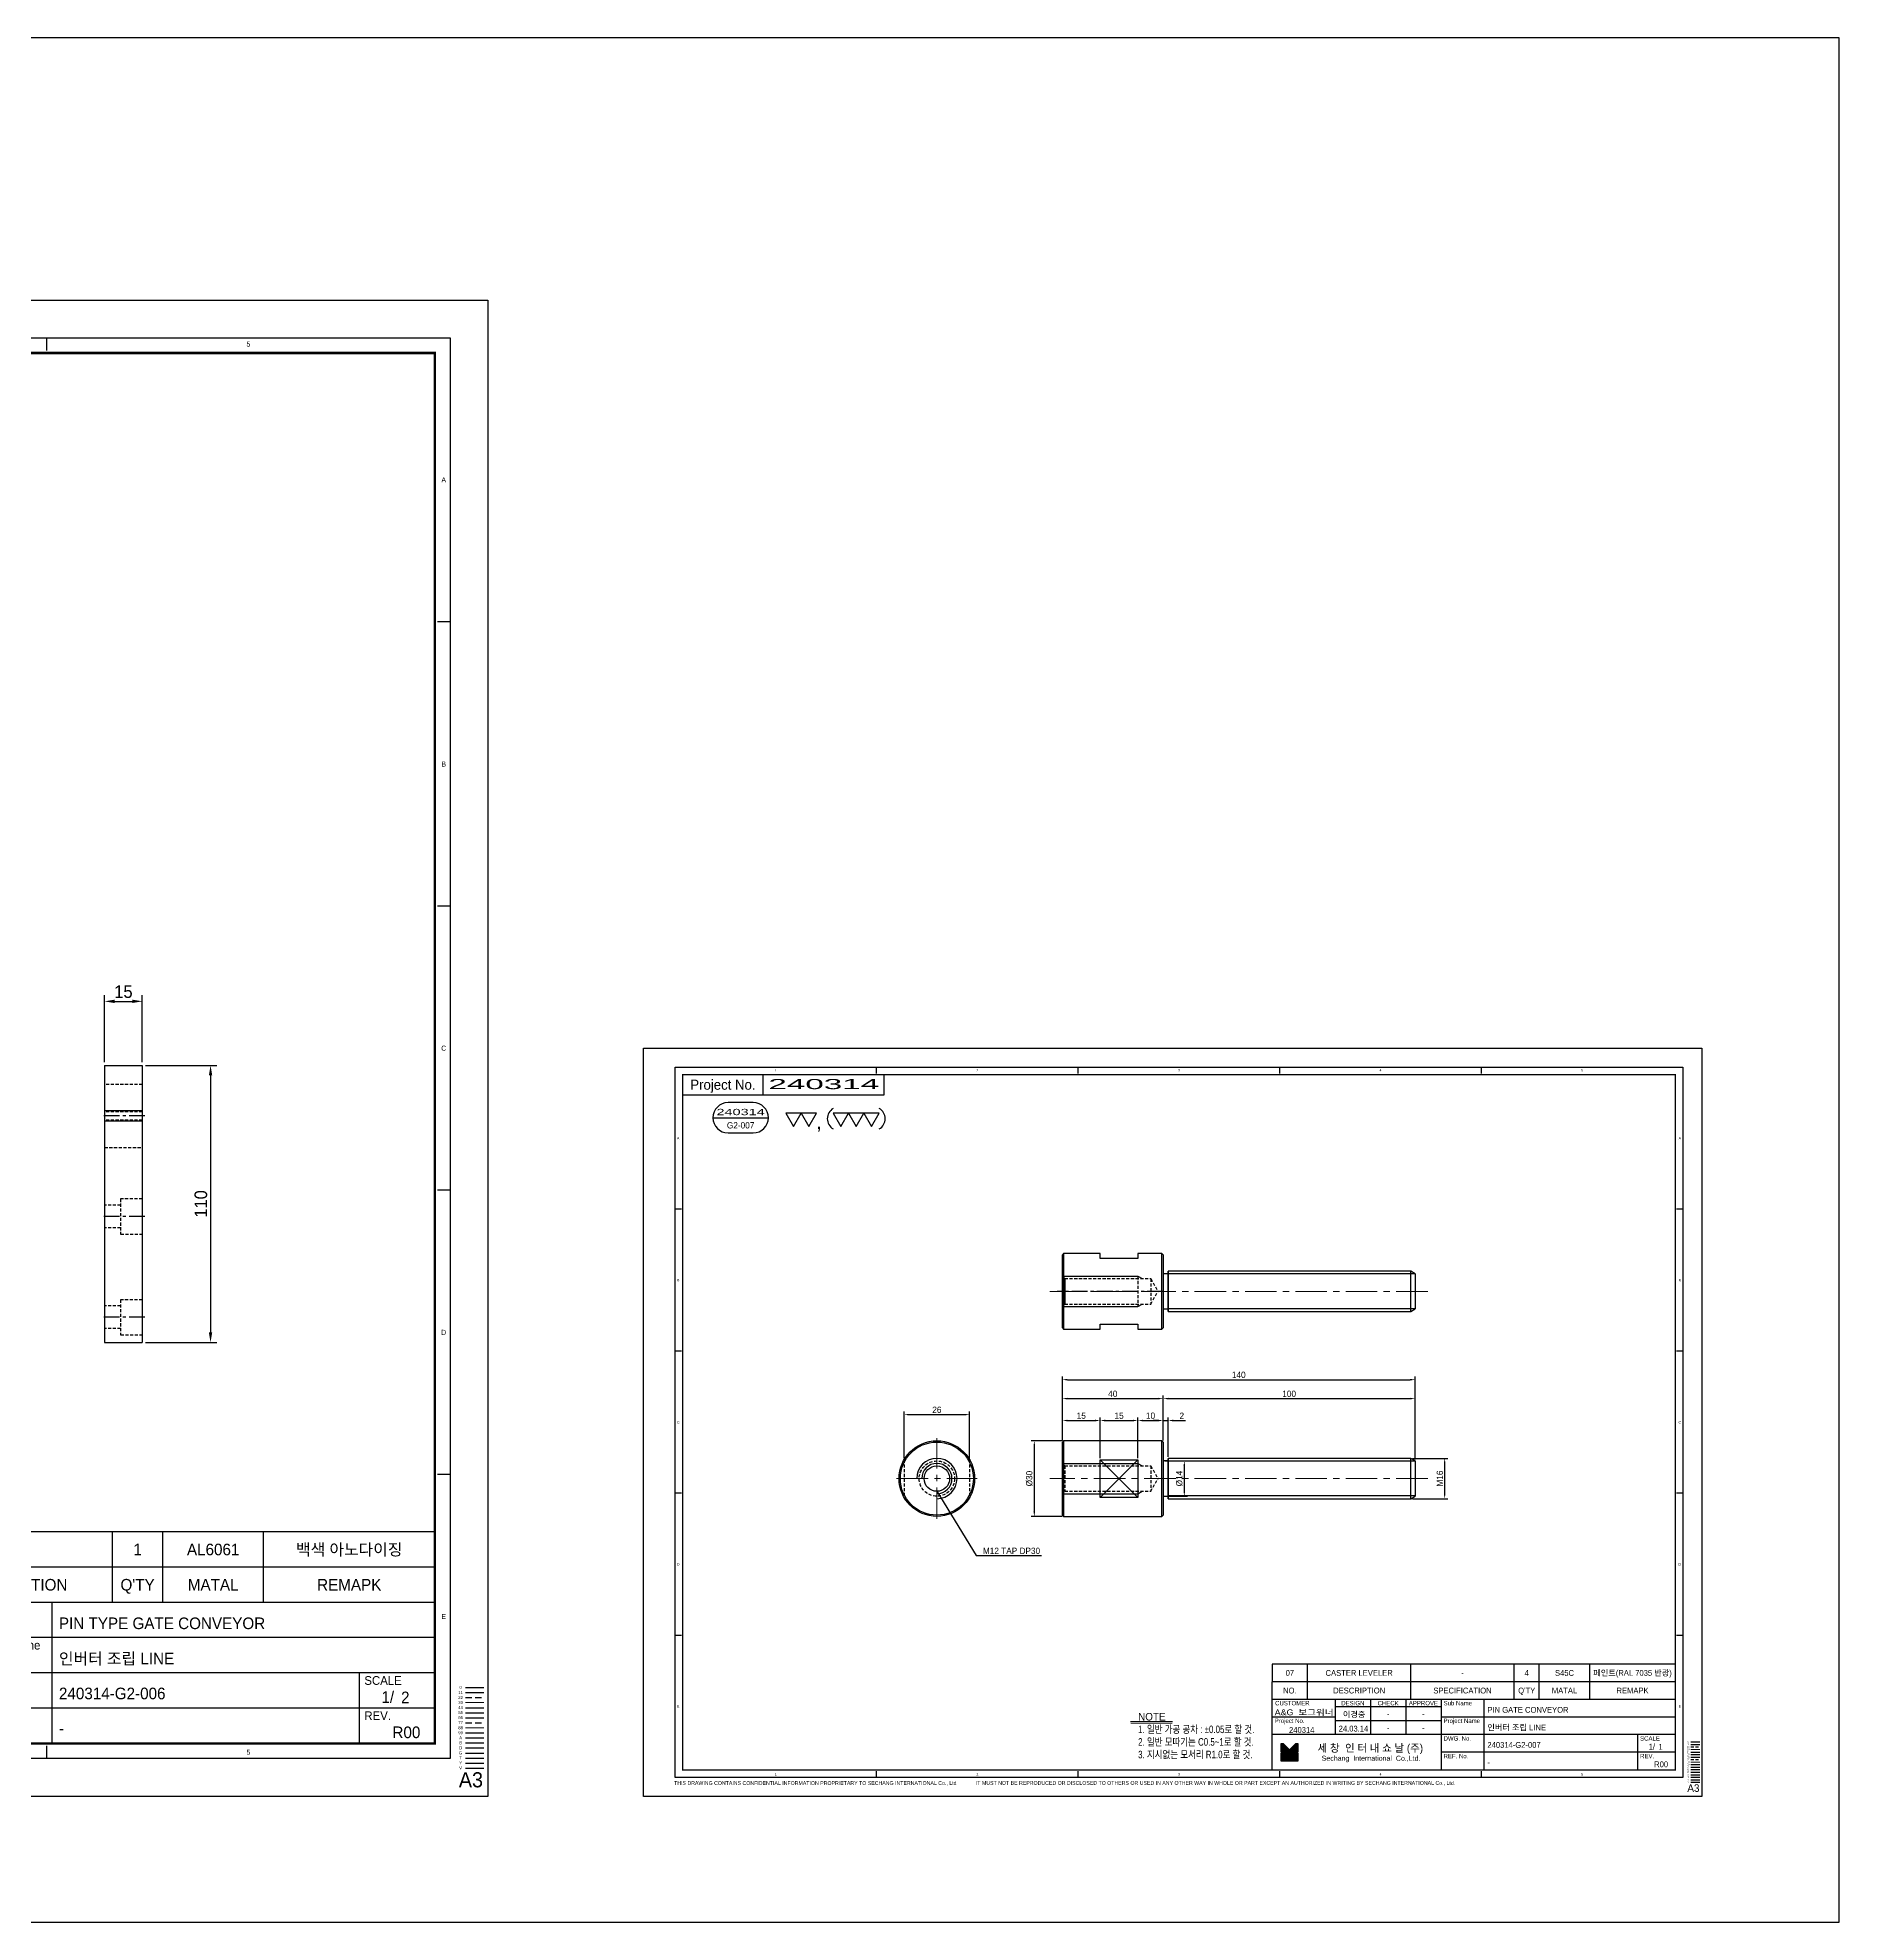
# Model space of a CAD drawing. Header units: inches. Extents: x 0 to 77285, y -118 to 40065.
# Drawn here: x 74193 to 74908, y 19693 to 20441 of the extents above; entities that cross this region are included whole.
import ezdxf
from ezdxf.enums import TextEntityAlignment as Align

# ---------------------------------------------------------------- set-up
doc = ezdxf.new("R2010")
doc.units = ezdxf.units.IN
doc.header["$LTSCALE"] = 5
doc.header["$MEASUREMENT"] = 0
for name, pattern in [('CENTER', [2, 1.25, -0.25, 0.25, -0.25]), ('CENTERX2', [4, 2.5, -0.5, 0.5, -0.5]), ('HIDDEN', [0.375, 0.25, -0.125]), ('PHANTOM', [2.5, 1.25, -0.25, 0.25, -0.25, 0.25, -0.25])]:
    doc.linetypes.add(name, pattern=pattern)
for name, color, linetype in [('11', 1, 'CENTER'), ('22', 2, 'HIDDEN'), ('44', 4, 'Continuous'), ('55', 5, 'Continuous'), ('66', 6, 'PHANTOM'), ('77', 40, 'HIDDEN'), ('99', 181, 'Continuous'), ('A', 8, 'Continuous'), ('B', 123, 'Continuous'), ('CENTER', 1, 'CENTER'), ('D', 3, 'Continuous'), ('G', 231, 'Continuous'), ('T', 3, 'Continuous'), ('VV', 1, 'Continuous'), ('Y', 60, 'Continuous')]:
    doc.layers.add(name, color=color, linetype=linetype)
doc.layers.add('33', color=3, linetype='PHANTOM', lineweight=9)
doc.layers.add('88', color=35, linetype='Continuous', lineweight=5)
doc.styles.add('SCI', font='')
doc.styles.get('SCI').set_extended_font_data('Gulim')
doc.dimstyles.new('SCH', dxfattribs={"dimtxt": 2.5, "dimasz": 2, "dimexe": 1.25, "dimexo": 0.625, "dimtad": 1, "dimdec": 8, "dimtxsty": 'SCI', "dimcen": 2.5, "dimclrd": 4, "dimclre": 4, "dimclrt": 7, "dimadec": 8, "dimazin": 2, "dimtfac": 1, "dimtdec": 8, "dimtmove": 0, "dimatfit": 3, "dimfxl": 1, "dimarcsym": 0})

# ---------------------------------------------------------------- blocks, each defined once
blk = doc.blocks.new('A$Cae29cbc6')
for p, q in [((10, 0), (10, -15)), ((10, 0), (120, 0)), ((120, 0), (120, -15)), ((10, -15), (120, -15))]:
    blk.add_line(p, q)
at = {"layer": '11'}
for p, q in [((30.08, -16), (30.08, 1)), ((70, -16), (70, 1)), ((110, -16), (110, 1))]:
    blk.add_line(p, q, dxfattribs=at)
at = {"layer": '22'}
for p, q in [((17.58, -15), (17.58, 0)), ((28.46, -15), (28.46, 0)), ((31.7, -15), (31.7, 0)), ((42.58, 0), (42.58, -15)), ((65.5, -6.4), (65.5, 0)), ((74.5, -6.4), (74.5, 0)), ((63, -15), (63, -6.4)), ((63, -6.4), (77, -6.4)), ((77, -6.4), (77, -15)), ((103, -15), (103, -6.4)), ((103, -6.4), (117, -6.4)), ((105.5, -6.4), (105.5, 0)), ((114.5, -6.4), (114.5, 0)), ((117, -6.4), (117, -15))]:
    blk.add_line(p, q, dxfattribs=at)
at = {"layer": 'T'}
for p, q in [((28.08, -15), (28.08, 0)), ((32.08, -15), (32.08, 0))]:
    blk.add_line(p, q, dxfattribs=at)
blk = doc.blocks.new('J2')
for p, q in [((0, 2.25), (-2.6, 2.25)), ((-2.6, 2.25), (-1.3, 0)), ((-1.3, 0), (0, 2.25)), ((2.6, 2.25), (0, 2.25)), ((0, 2.25), (1.3, 0)), ((1.3, 0), (2.6, 2.25))]:
    blk.add_line(p, q)
blk = doc.blocks.new('J3')
for p, q in [((-3.9, 2.25), (-2.6, 0)), ((-1.3, 2.25), (-3.9, 2.25)), ((-2.6, 0), (-1.3, 2.25)), ((-1.3, 2.25), (0, 0)), ((1.3, 2.25), (-1.3, 2.25)), ((0, 0), (1.3, 2.25)), ((1.3, 2.25), (2.6, 0)), ((3.9, 2.25), (1.3, 2.25)), ((2.6, 0), (3.9, 2.25))]:
    blk.add_line(p, q)
blk = doc.blocks.new('A$C645fd8c3')
at = {"linetype": 'Continuous'}
h = blk.add_hatch(dxfattribs=at)
h.set_pattern_fill('ANSI31', color=5, scale=0.563055, style=0)
h.set_pattern_definition([(45, (-482.600826, -378.99261), (-0.04976753, 0.04976753), [])])
h.paths.add_polyline_path([(259.73, -279.27), (259.73, -276.17), (258.74, -276.17), (256.35, -278.56), (253.96, -276.17), (252.97, -276.17), (252.97, -279.27)])
h.paths.add_polyline_path([(252.97, -279.83), (252.97, -282.93), (259.73, -282.93), (259.73, -279.83)])
at = {"color": 2}
for p, q in [((12.5, -289.5), (12.5, -7.5)), ((12.5, -7.5), (412.5, -7.5)), ((92.5, -10), (92.5, -7.5)), ((172.5, -10), (172.5, -7.5)), ((252.5, -10), (252.5, -7.5)), ((332.5, -10), (332.5, -7.5)), ((412.5, -7.5), (412.5, -289.5)), ((15, -63.9), (12.5, -63.9)), ((412.5, -63.9), (410, -63.9)), ((15, -120.3), (12.5, -120.3)), ((412.5, -120.3), (410, -120.3)), ((15, -176.7), (12.5, -176.7)), ((412.5, -176.7), (410, -176.7)), ((15, -233.1), (12.5, -233.1)), ((412.5, -233.1), (410, -233.1)), ((92.5, -289.5), (92.5, -287)), ((172.5, -289.5), (172.5, -287)), ((252.5, -289.5), (252.5, -287)), ((332.5, -289.5), (332.5, -287)), ((412.5, -289.5), (12.5, -289.5))]:
    blk.add_line(p, q, dxfattribs=at)
at = {"color": 40}
for p, q in [((47.5, -18.5), (47.5, -10.5)), ((95.5, -18.5), (95.5, -10.5))]:
    blk.add_line(p, q, dxfattribs=at)
at = {"color": 7, "linetype": 'Continuous'}
blk.add_line((27.52, -27.62), (49.52, -27.62), dxfattribs=at)
for p, q in [((409.5, -244.5), (249.5, -244.5)), ((249.5, -244.5), (249.5, -251.5)), ((249.5, -286.5), (249.5, -251.5)), ((409.5, -251.5), (249.5, -251.5)), ((409.5, -258.5), (249.5, -258.5)), ((316.5, -261.5), (274.5, -261.5)), ((316.5, -258.5), (316.5, -286.5)), ((316.5, -267), (274.5, -267)), ((415.59, -275.4), (419.2, -275.4))]:
    blk.add_line(p, q)
at = {"color": 3}
for p, q in [((263.5, -251.5), (263.5, -244.5)), ((304.5, -251.5), (304.5, -244.5)), ((345.5, -251.5), (345.5, -244.5)), ((355.5, -251.5), (355.5, -244.5)), ((375.5, -251.5), (375.5, -244.5)), ((263.5, -258.5), (263.5, -251.5)), ((304.5, -258.5), (304.5, -251.5)), ((345.5, -258.5), (345.5, -251.5)), ((355.5, -258.5), (355.5, -251.5)), ((375.5, -258.5), (375.5, -251.5)), ((274.5, -258.5), (274.5, -272.5)), ((288.5, -258.5), (288.5, -272.5)), ((302.5, -258.5), (302.5, -272.5)), ((333.5, -258.5), (333.5, -286.5)), ((274.5, -265.5), (249.5, -265.5)), ((409.58, -265.5), (316.5, -265.5)), ((409.5, -272.5), (249.5, -272.5)), ((409.58, -279.5), (316.5, -279.5))]:
    blk.add_line(p, q, dxfattribs=at)
at = {"color": 5, "linetype": 'Continuous'}
for p, q in [((252.97, -276.17), (252.97, -279.27)), ((253.96, -276.17), (252.97, -276.17)), ((253.96, -276.17), (256.35, -278.56)), ((258.74, -276.17), (256.35, -278.56)), ((259.73, -276.17), (258.74, -276.17)), ((259.73, -279.27), (259.73, -276.17)), ((259.73, -279.27), (252.97, -279.27)), ((252.97, -279.83), (252.97, -282.93)), ((259.73, -279.83), (252.97, -279.83)), ((259.73, -282.93), (259.73, -279.83)), ((252.97, -282.93), (259.73, -282.93))]:
    blk.add_line(p, q, dxfattribs=at)
at = {"color": 40, "const_width": 0.5}
blk.add_lwpolyline([(15.5, -286.5), (15.5, -10.5), (409.5, -10.5), (409.5, -286.5)], close=True, dxfattribs=at)
at = {"color": 40}
blk.add_lwpolyline([(15.5, -18.5), (95.5, -18.5)], dxfattribs=at)
blk.add_lwpolyline([(33.52, -21.62, 1), (33.52, -33.62), (43.52, -33.62, 1), (43.52, -21.62)], format="xyb", close=True)
at = {"const_width": 0.257}
blk.add_lwpolyline([(193.31, -268.04), (209.91, -268.04)], dxfattribs=at)
at = {"color": 3}
blk.add_lwpolyline([(193.31, -267.35), (209.91, -267.35)], dxfattribs=at)
for centre, start, end in [((77.61, -27.99), 120, 240), ((91.22, -27.99), 300, 60)]:
    blk.add_arc(centre, 4.69, start, end)
at = {"layer": '11'}
blk.add_line((415.59, -276.4), (419.2, -276.4), dxfattribs=at)
at = {"layer": '22'}
blk.add_line((415.59, -277.4), (419.2, -277.4), dxfattribs=at)
at = {"layer": '33'}
blk.add_line((415.59, -278.4), (419.2, -278.4), dxfattribs=at)
at = {"layer": '44'}
blk.add_line((415.59, -279.4), (419.2, -279.4), dxfattribs=at)
at = {"layer": '55'}
blk.add_line((415.59, -280.4), (419.2, -280.4), dxfattribs=at)
at = {"layer": '66'}
blk.add_line((415.59, -281.4), (419.2, -281.4), dxfattribs=at)
at = {"layer": '77'}
blk.add_line((415.59, -282.4), (419.2, -282.4), dxfattribs=at)
at = {"layer": '88'}
blk.add_line((415.59, -283.4), (419.2, -283.4), dxfattribs=at)
at = {"layer": '99'}
blk.add_line((415.59, -284.4), (419.2, -284.4), dxfattribs=at)
at = {"layer": 'A'}
blk.add_line((415.59, -285.4), (419.2, -285.4), dxfattribs=at)
at = {"layer": 'B'}
blk.add_line((415.59, -286.4), (419.2, -286.4), dxfattribs=at)
at = {"layer": 'D'}
blk.add_line((415.59, -287.4), (419.2, -287.4), dxfattribs=at)
at = {"layer": 'Defpoints', "color": 1}
blk.add_lwpolyline([(0, -297), (0, 0), (420, 0), (420, -297)], close=True, dxfattribs=at)
at = {"layer": 'G'}
blk.add_line((415.59, -288.4), (419.2, -288.4), dxfattribs=at)
at = {"layer": 'T'}
for p, q in [((394.5, -272.5), (394.5, -286.5)), ((415.59, -289.4), (419.2, -289.4))]:
    blk.add_line(p, q, dxfattribs=at)
at = {"layer": 'VV'}
blk.add_line((415.59, -291.4), (419.2, -291.4), dxfattribs=at)
at = {"layer": 'Y'}
blk.add_line((415.59, -290.4), (419.2, -290.4), dxfattribs=at)
at = {"xscale": 2.34375, "yscale": 2.34375, "zscale": 2.34375}
for name, p in [('J2', (62.5, -31.03)), ('J3', (84.42, -31.03))]:
    blk.add_blockref(name, p, dxfattribs=at)
at = {"color": 2, "style": 'SCI'}
for s, p in [('1', (52.5, -8.75)), ('2', (132.5, -8.75)), ('3', (212.5, -8.75)), ('4', (292.5, -8.75)), ('5', (372.5, -8.75)), ('A', (13.75, -35.7)), ('A', (411.25, -35.7)), ('B', (13.75, -92.1)), ('B', (411.25, -92.1)), ('C', (13.75, -148.5)), ('C', (411.25, -148.5)), ('D', (13.75, -204.9)), ('D', (411.25, -204.9)), ('E', (13.75, -261.3)), ('E', (411.25, -261.3)), ('E', (411.25, -261.3)), ('1', (52.5, -288.25)), ('2', (132.5, -288.25)), ('3', (212.5, -288.25)), ('4', (292.5, -288.25)), ('5', (372.5, -288.25))]:
    blk.add_text(s, height=1, dxfattribs=at).set_placement(p, align=Align.MIDDLE_CENTER)
at = {"style": 'SCI'}
for s, height, p in [('Project No.', 4, (31.5, -14.5)), (',', 5.86, (69.61, -29.14)), ('NO.', 2.308, (256.5, -255)), ('DESCRIPTION', 2.3077, (284, -255)), ('SPECIFICATION', 2.3077, (325, -255)), ("Q'TY", 2.308, (350.5, -255)), ('MATAL', 2.308, (365.5, -255)), ('REMAPK', 2.308, (392.5, -255)), ('DESIGN', 1.731, (281.5, -260)), ('CHECK', 1.731, (295.5, -260)), ('APPROVE', 1.731, (309.5, -260)), ('이경중', 2.308, (282, -264.44)), ('-', 2.31, (295.5, -264.25)), ('-', 2.31, (309.5, -264.25)), ('세 창  인 터 내 쇼 날 (주)', 3.0296, (288.44, -277.82)), ('0', 0.6, (414.6, -275.37)), ('Sechang  International  Co.,Ltd.', 2.0198, (288.72, -281.87))]:
    blk.add_text(s, height=height, dxfattribs=at).set_placement(p, align=Align.MIDDLE_CENTER)
for s, height, p in [('CUSTOMER', 1.731, (250.65, -260)), ('Sub Name', 1.731, (317.5, -260)), ('Project No.', 1.7308, (250.5, -267)), ('Project Name', 1.7308, (317.5, -267)), ('DWG. No.', 1.731, (317.5, -274)), ('SCALE', 1.731, (395.5, -274)), ('REF. No.', 1.731, (317.5, -281)), ('REV.', 1.731, (395.5, -281))]:
    blk.add_text(s, height=height, dxfattribs=at).set_placement(p, align=Align.MIDDLE_LEFT)
at = {"color": 40, "style": 'SCI'}
for s, height, p in [('-', 2.31, (295.5, -269.75)), ('-', 2.31, (309.5, -269.75)), ('1/', 2.308, (400.15, -277.29))]:
    blk.add_text(s, height=height, dxfattribs=at).set_placement(p, align=Align.MIDDLE_CENTER)
at = {"color": 3, "linetype": 'Continuous', "style": 'SCI'}
for s, p in [('THIS DRAWING CONTAINS CONFIDENTIAL INFORMATION PROPRIETARY TO SECHANG INTERNATIONAL Co., Ltd  ', (12.11, -292.46)), ('IT MUST NOT BE REPRODUCED OR DISCLOSED TO OTHERS OR USED IN ANY OTHER WAY IN WHOLE OR PART EXCEPT AN AUTHORIZED IN WRITING BY SECHANG INTERNATIONAL Co., Ltd.', (131.88, -292.43))]:
    blk.add_text(s, height=1.5, dxfattribs=at).set_placement(p)
at = {"color": 2, "style": 'SCI'}
blk.add_text('A3', height=3, dxfattribs=at).set_placement((419.05, -296.11), align=Align.BOTTOM_RIGHT)
at = {"color": 40, "insert": (196.28, -263.89), "char_height": 3, "attachment_point": 1, "style": 'SCI'}
blk.add_mtext_dynamic_manual_height_columns('NOTE{\\W0.8;\\P1. 일반 가공 공차 : %%P0.05로 할 것.\\P2. 일반 모따기는 C0.5~1로 할 것.\\P3. 지시없는 모서리 R1.0로 할 것.}', width=205.982, gutter_width=1.29, heights=[0], dxfattribs=at)
at = {"layer": '11', "style": 'SCI'}
blk.add_text('11', height=0.6, dxfattribs=at).set_placement((414.6, -276.37), align=Align.MIDDLE_CENTER)
at = {"layer": '22', "style": 'SCI'}
blk.add_text('22', height=0.6, dxfattribs=at).set_placement((414.6, -277.37), align=Align.MIDDLE_CENTER)
at = {"layer": '33', "style": 'SCI'}
blk.add_text('33', height=0.6, dxfattribs=at).set_placement((414.6, -278.37), align=Align.MIDDLE_CENTER)
at = {"layer": '44', "style": 'SCI'}
blk.add_text('44', height=0.6, dxfattribs=at).set_placement((414.6, -279.37), align=Align.MIDDLE_CENTER)
at = {"layer": '55', "style": 'SCI'}
blk.add_text('55', height=0.6, dxfattribs=at).set_placement((414.6, -280.37), align=Align.MIDDLE_CENTER)
at = {"layer": '66', "style": 'SCI'}
blk.add_text('66', height=0.6, dxfattribs=at).set_placement((414.6, -281.37), align=Align.MIDDLE_CENTER)
at = {"layer": '77', "style": 'SCI'}
blk.add_text('77', height=0.6, dxfattribs=at).set_placement((414.6, -282.37), align=Align.MIDDLE_CENTER)
at = {"layer": '88', "style": 'SCI'}
blk.add_text('88', height=0.6, dxfattribs=at).set_placement((414.6, -283.37), align=Align.MIDDLE_CENTER)
at = {"layer": '99', "style": 'SCI'}
blk.add_text('99', height=0.6, dxfattribs=at).set_placement((414.6, -284.37), align=Align.MIDDLE_CENTER)
at = {"layer": 'A', "style": 'SCI'}
blk.add_text('A', height=0.6, dxfattribs=at).set_placement((414.6, -285.37), align=Align.MIDDLE_CENTER)
at = {"layer": 'B', "style": 'SCI'}
blk.add_text('B', height=0.6, dxfattribs=at).set_placement((414.6, -286.37), align=Align.MIDDLE_CENTER)
at = {"layer": 'D', "style": 'SCI'}
blk.add_text('D', height=0.6, dxfattribs=at).set_placement((414.6, -287.37), align=Align.MIDDLE_CENTER)
at = {"layer": 'G', "style": 'SCI'}
blk.add_text('G', height=0.6, dxfattribs=at).set_placement((414.6, -288.37), align=Align.MIDDLE_CENTER)
at = {"layer": 'T', "style": 'SCI'}
blk.add_text('T', height=0.6, dxfattribs=at).set_placement((414.6, -289.37), align=Align.MIDDLE_CENTER)
at = {"layer": 'VV', "style": 'SCI'}
blk.add_text('V', height=0.6, dxfattribs=at).set_placement((414.6, -291.37), align=Align.MIDDLE_CENTER)
at = {"layer": 'Y', "style": 'SCI'}
blk.add_text('Y', height=0.6, dxfattribs=at).set_placement((414.6, -290.37), align=Align.MIDDLE_CENTER)
blk = doc.blocks.new('*D1810')
at = {"color": 4, "lineweight": -2, "transparency": 16777216}
for p, q in [((74219.27, 20034.12), (74219.27, 20060.79)), ((74223.27, 20058.29), (74230.27, 20058.29)), ((74234.27, 20034.12), (74234.27, 20060.79))]:
    blk.add_line(p, q, dxfattribs=at)
at = {"color": 4, "transparency": 16777216}
for points in [[(74223.27, 20058.96), (74223.27, 20057.62), (74219.27, 20058.29)], [(74230.27, 20058.96), (74230.27, 20057.62), (74234.27, 20058.29)]]:
    blk.add_solid(points, dxfattribs=at)
at = {"layer": 'Defpoints', "color": 0, "transparency": 16777216}
for p in [(74234.27, 20058.29), (74219.27, 20032.87), (74234.27, 20032.87)]:
    blk.add_point(p, dxfattribs=at)
at = {"color": 7, "transparency": 16777216, "insert": (74226.77, 20062.11), "char_height": 5, "attachment_point": 5, "style": 'SCI'}
blk.add_mtext('15', dxfattribs=at)
blk = doc.blocks.new('*D1811')
at = {"color": 4, "lineweight": -2, "transparency": 16777216}
for p, q in [((74235.52, 20032.87), (74263.85, 20032.87)), ((74261.35, 20028.87), (74261.35, 19926.87)), ((74235.52, 19922.87), (74263.85, 19922.87))]:
    blk.add_line(p, q, dxfattribs=at)
at = {"color": 4, "transparency": 16777216}
for points in [[(74260.68, 20028.87), (74262.02, 20028.87), (74261.35, 20032.87)], [(74260.68, 19926.87), (74262.02, 19926.87), (74261.35, 19922.87)]]:
    blk.add_solid(points, dxfattribs=at)
at = {"layer": 'Defpoints', "color": 0, "transparency": 16777216}
for p in [(74234.27, 20032.87), (74234.27, 19922.87), (74261.35, 19922.87)]:
    blk.add_point(p, dxfattribs=at)
at = {"color": 7, "transparency": 16777216, "insert": (74257.53, 19977.87), "char_height": 5, "attachment_point": 5, "rotation": 90, "style": 'SCI'}
blk.add_mtext('110', dxfattribs=at)
blk = doc.blocks.new('*D2097')
at = {"color": 4, "lineweight": -2, "transparency": 16777216}
for p, q in [((74536.61, 19876.96), (74536.61, 19895.48)), ((74538.61, 19894.23), (74560.61, 19894.23)), ((74562.61, 19876.96), (74562.61, 19895.48))]:
    blk.add_line(p, q, dxfattribs=at)
at = {"color": 4, "transparency": 16777216}
for points in [[(74538.61, 19894.56), (74538.61, 19893.9), (74536.61, 19894.23)], [(74560.61, 19894.56), (74560.61, 19893.9), (74562.61, 19894.23)]]:
    blk.add_solid(points, dxfattribs=at)
at = {"layer": 'Defpoints', "color": 0, "transparency": 16777216}
for p in [(74562.61, 19894.23), (74536.61, 19876.34), (74562.61, 19876.34)]:
    blk.add_point(p, dxfattribs=at)
at = {"color": 7, "transparency": 16777216, "insert": (74549.61, 19896.14), "char_height": 2.5, "attachment_point": 5, "style": 'SCI'}
blk.add_mtext('26', dxfattribs=at)
blk = doc.blocks.new('*D2098')
at = {"color": 4, "lineweight": -2, "transparency": 16777216}
for p, q in [((74599.42, 19883.98), (74599.42, 19893.14)), ((74614.42, 19876.96), (74614.42, 19893.14)), ((74601.42, 19891.89), (74612.42, 19891.89))]:
    blk.add_line(p, q, dxfattribs=at)
at = {"color": 4, "transparency": 16777216}
for points in [[(74601.42, 19892.22), (74601.42, 19891.56), (74599.42, 19891.89)], [(74612.42, 19892.22), (74612.42, 19891.56), (74614.42, 19891.89)]]:
    blk.add_solid(points, dxfattribs=at)
at = {"layer": 'Defpoints', "color": 0, "transparency": 16777216}
for p in [(74614.42, 19891.89), (74599.42, 19883.35), (74614.42, 19876.34)]:
    blk.add_point(p, dxfattribs=at)
at = {"color": 7, "transparency": 16777216, "insert": (74606.92, 19893.8), "char_height": 2.5, "attachment_point": 5, "style": 'SCI'}
blk.add_mtext('15', dxfattribs=at)
blk = doc.blocks.new('*D2099')
at = {"color": 4, "lineweight": -2, "transparency": 16777216}
for p, q in [((74614.42, 19876.96), (74614.42, 19893.14)), ((74629.42, 19876.96), (74629.42, 19893.14)), ((74616.42, 19891.89), (74627.42, 19891.89))]:
    blk.add_line(p, q, dxfattribs=at)
at = {"color": 4, "transparency": 16777216}
for points in [[(74616.42, 19892.22), (74616.42, 19891.56), (74614.42, 19891.89)], [(74627.42, 19892.22), (74627.42, 19891.56), (74629.42, 19891.89)]]:
    blk.add_solid(points, dxfattribs=at)
at = {"layer": 'Defpoints', "color": 0, "transparency": 16777216}
for p in [(74629.42, 19891.89), (74614.42, 19876.34), (74629.42, 19876.34)]:
    blk.add_point(p, dxfattribs=at)
at = {"color": 7, "transparency": 16777216, "insert": (74621.92, 19893.8), "char_height": 2.5, "attachment_point": 5, "style": 'SCI'}
blk.add_mtext('15', dxfattribs=at)
blk = doc.blocks.new('*D2100')
at = {"color": 4, "lineweight": -2, "transparency": 16777216}
for p, q in [((74629.42, 19876.96), (74629.42, 19893.14)), ((74639.42, 19883.98), (74639.42, 19893.14)), ((74631.42, 19891.89), (74637.42, 19891.89))]:
    blk.add_line(p, q, dxfattribs=at)
at = {"color": 4, "transparency": 16777216}
for points in [[(74631.42, 19892.22), (74631.42, 19891.56), (74629.42, 19891.89)], [(74637.42, 19892.22), (74637.42, 19891.56), (74639.42, 19891.89)]]:
    blk.add_solid(points, dxfattribs=at)
at = {"layer": 'Defpoints', "color": 0, "transparency": 16777216}
for p in [(74639.42, 19891.89), (74639.42, 19883.35), (74629.42, 19876.34)]:
    blk.add_point(p, dxfattribs=at)
at = {"color": 7, "transparency": 16777216, "insert": (74634.42, 19893.8), "char_height": 2.5, "attachment_point": 5, "style": 'SCI'}
blk.add_mtext('10', dxfattribs=at)
blk = doc.blocks.new('*D2101')
at = {"color": 4, "lineweight": -2, "transparency": 16777216}
for p, q in [((74639.42, 19883.98), (74639.42, 19901.84)), ((74641.42, 19900.59), (74737.42, 19900.59)), ((74739.42, 19876.48), (74739.42, 19901.84))]:
    blk.add_line(p, q, dxfattribs=at)
at = {"color": 4, "transparency": 16777216}
for points in [[(74641.42, 19900.92), (74641.42, 19900.26), (74639.42, 19900.59)], [(74737.42, 19900.92), (74737.42, 19900.26), (74739.42, 19900.59)]]:
    blk.add_solid(points, dxfattribs=at)
at = {"layer": 'Defpoints', "color": 0, "transparency": 16777216}
for p in [(74739.42, 19900.59), (74639.42, 19883.35), (74739.42, 19875.85)]:
    blk.add_point(p, dxfattribs=at)
at = {"color": 7, "transparency": 16777216, "insert": (74689.42, 19902.5), "char_height": 2.5, "attachment_point": 5, "style": 'SCI'}
blk.add_mtext('100', dxfattribs=at)
blk = doc.blocks.new('*D2102')
at = {"color": 4, "lineweight": -2, "transparency": 16777216}
for p, q in [((74599.42, 19883.98), (74599.42, 19901.84)), ((74601.42, 19900.59), (74637.42, 19900.59)), ((74639.42, 19883.98), (74639.42, 19901.84))]:
    blk.add_line(p, q, dxfattribs=at)
at = {"color": 4, "transparency": 16777216}
for points in [[(74601.42, 19900.92), (74601.42, 19900.26), (74599.42, 19900.59)], [(74637.42, 19900.92), (74637.42, 19900.26), (74639.42, 19900.59)]]:
    blk.add_solid(points, dxfattribs=at)
at = {"layer": 'Defpoints', "color": 0, "transparency": 16777216}
for p in [(74639.42, 19900.59), (74599.42, 19883.35), (74639.42, 19883.35)]:
    blk.add_point(p, dxfattribs=at)
at = {"color": 7, "transparency": 16777216, "insert": (74619.42, 19902.5), "char_height": 2.5, "attachment_point": 5, "style": 'SCI'}
blk.add_mtext('40', dxfattribs=at)
blk = doc.blocks.new('*D2103')
at = {"color": 4, "lineweight": -2, "transparency": 16777216}
for p, q in [((74639.42, 19883.98), (74639.42, 19893.14)), ((74641.42, 19877.48), (74641.42, 19893.14)), ((74637.42, 19891.89), (74635.42, 19891.89)), ((74639.42, 19891.89), (74641.42, 19891.89)), ((74643.42, 19891.89), (74648.22, 19891.89))]:
    blk.add_line(p, q, dxfattribs=at)
at = {"color": 4, "transparency": 16777216}
for points in [[(74637.42, 19892.22), (74637.42, 19891.56), (74639.42, 19891.89)], [(74643.42, 19892.22), (74643.42, 19891.56), (74641.42, 19891.89)]]:
    blk.add_solid(points, dxfattribs=at)
at = {"layer": 'Defpoints', "color": 0, "transparency": 16777216}
for p in [(74641.42, 19891.89), (74639.42, 19883.35), (74641.42, 19876.85)]:
    blk.add_point(p, dxfattribs=at)
at = {"color": 7, "transparency": 16777216, "insert": (74646.82, 19893.77), "char_height": 2.5, "attachment_point": 5, "style": 'SCI'}
blk.add_mtext('2', dxfattribs=at)
blk = doc.blocks.new('*D2104')
at = {"color": 4, "lineweight": -2, "transparency": 16777216}
for p, q in [((74738.31, 19876.85), (74752.39, 19876.85)), ((74751.14, 19874.85), (74751.14, 19862.85)), ((74738.31, 19860.85), (74752.39, 19860.85))]:
    blk.add_line(p, q, dxfattribs=at)
at = {"color": 4, "transparency": 16777216}
for points in [[(74750.81, 19874.85), (74751.48, 19874.85), (74751.14, 19876.85)], [(74750.81, 19862.85), (74751.48, 19862.85), (74751.14, 19860.85)]]:
    blk.add_solid(points, dxfattribs=at)
at = {"layer": 'Defpoints', "color": 0, "transparency": 16777216}
for p in [(74737.68, 19876.85), (74737.68, 19860.85), (74751.14, 19860.85)]:
    blk.add_point(p, dxfattribs=at)
at = {"color": 7, "transparency": 16777216, "insert": (74749.23, 19868.85), "char_height": 2.5, "attachment_point": 5, "rotation": 90, "style": 'SCI'}
blk.add_mtext('M16', dxfattribs=at)
blk = doc.blocks.new('*D2105')
at = {"color": 4, "lineweight": -2, "transparency": 16777216}
for p, q in [((74599.29, 19883.85), (74587.03, 19883.85)), ((74588.28, 19881.85), (74588.28, 19855.85)), ((74599.29, 19853.85), (74587.03, 19853.85))]:
    blk.add_line(p, q, dxfattribs=at)
at = {"color": 4, "transparency": 16777216}
for points in [[(74587.94, 19881.85), (74588.61, 19881.85), (74588.28, 19883.85)], [(74587.94, 19855.85), (74588.61, 19855.85), (74588.28, 19853.85)]]:
    blk.add_solid(points, dxfattribs=at)
at = {"layer": 'Defpoints', "color": 0, "transparency": 16777216}
for p in [(74599.92, 19883.85), (74588.28, 19853.85), (74599.92, 19853.85)]:
    blk.add_point(p, dxfattribs=at)
at = {"color": 7, "transparency": 16777216, "insert": (74586.31, 19868.85), "char_height": 2.5, "attachment_point": 5, "rotation": 90, "style": 'SCI'}
blk.add_mtext('%%C30', dxfattribs=at)
blk = doc.blocks.new('*D2106')
at = {"color": 4, "lineweight": -2, "transparency": 16777216}
for p, q in [((74599.42, 19883.98), (74599.42, 19909.36)), ((74601.42, 19908.11), (74737.42, 19908.11)), ((74739.42, 19876.38), (74739.42, 19909.36))]:
    blk.add_line(p, q, dxfattribs=at)
at = {"color": 4, "transparency": 16777216}
for points in [[(74601.42, 19908.44), (74601.42, 19907.77), (74599.42, 19908.11)], [(74737.42, 19908.44), (74737.42, 19907.77), (74739.42, 19908.11)]]:
    blk.add_solid(points, dxfattribs=at)
at = {"layer": 'Defpoints', "color": 0, "transparency": 16777216}
for p in [(74739.42, 19908.11), (74599.42, 19883.35), (74739.42, 19875.75)]:
    blk.add_point(p, dxfattribs=at)
at = {"color": 7, "transparency": 16777216, "insert": (74669.42, 19910.02), "char_height": 2.5, "attachment_point": 5, "style": 'SCI'}
blk.add_mtext('140', dxfattribs=at)
blk = doc.blocks.new('A$C8bcfa6f7')
for radius in [15, 14.5, 5.05]:
    blk.add_circle((0, 0), radius)
at = {"layer": '77'}
for p, q in [((-13, 7.48), (-13, -7.48)), ((13, 7.48), (13, -7.48))]:
    blk.add_line(p, q, dxfattribs=at)
blk.add_circle((0, 0), 7, dxfattribs=at)
at = {"layer": 'CENTER', "linetype": 'CENTERX2', "lineweight": 0}
for p, q in [((0, -16), (0, 16)), ((-16, 0), (16, 0))]:
    blk.add_line(p, q, dxfattribs=at)
at = {"layer": 'T'}
for radius in [8, 6]:
    blk.add_arc((0, 0), radius, 270, 180, dxfattribs=at)
blk = doc.blocks.new('A$C327a775e')
for p, q in [((0.5, 15), (0, 14.5)), ((39.5, 15), (0.5, 15)), ((0.5, 15), (0.5, -15)), ((40, 14.5), (39.5, 15)), ((39.5, -15), (39.5, 15)), ((0, -14.5), (0, 14.5)), ((15, 7.48), (30, 7.48)), ((15, -7.48), (15, 7.48)), ((30, 7.48), (30, -7.48)), ((40, 14.5), (40, -14.5)), ((138.27, 8), (42, 8)), ((42, -8), (42, 8)), ((140, 7), (138.27, 8)), ((138.27, -8), (138.27, 8)), ((42, 7), (40, 7)), ((140, 7), (140, -7)), ((40, -7), (42, -7)), ((138.27, -8), (140, -7)), ((0, -14.5), (0.5, -15)), ((30, -7.48), (15, -7.48)), ((39.5, -15), (40, -14.5)), ((42, -8), (138.27, -8)), ((0.5, -15), (39.5, -15))]:
    blk.add_line(p, q)
at = {"color": 4}
for p, q in [((15, 7.48), (30, -7.48)), ((30, 7.48), (15, -7.48))]:
    blk.add_line(p, q, dxfattribs=at)
at = {"layer": '22'}
for p, q in [((0, 6), (0.95, 5.05)), ((0.95, 5.05), (35.05, 5.05)), ((0.95, 5.05), (0.95, -5.05)), ((30, 6), (30, -6)), ((35.05, 5.05), (37.97, 0)), ((35.05, 5.05), (35.05, -5.05)), ((35.05, -5.05), (37.97, 0)), ((0, -6), (0.95, -5.05)), ((0.95, -5.05), (35.05, -5.05))]:
    blk.add_line(p, q, dxfattribs=at)
at = {"layer": 'CENTER', "linetype": 'CENTERX2', "lineweight": 0}
blk.add_line((145, 0), (-5, 0), dxfattribs=at)
at = {"layer": 'T'}
for p, q in [((42, 8), (42, -8)), ((0, 6), (30, 6)), ((30, 6), (31.64, 5.05)), ((140, 6.9), (42, 6.9)), ((0, -6), (30, -6)), ((30, -6), (31.64, -5.05)), ((140, -6.9), (42, -6.9))]:
    blk.add_line(p, q, dxfattribs=at)
blk = doc.blocks.new('*D2107')
at = {"color": 4, "lineweight": -2, "transparency": 16777216}
for p, q in [((74640.04, 19875.85), (74649.07, 19875.85)), ((74647.82, 19873.85), (74647.82, 19863.85)), ((74640.04, 19861.85), (74649.07, 19861.85))]:
    blk.add_line(p, q, dxfattribs=at)
at = {"color": 4, "transparency": 16777216}
for points in [[(74647.48, 19873.85), (74648.15, 19873.85), (74647.82, 19875.85)], [(74647.48, 19863.85), (74648.15, 19863.85), (74647.82, 19861.85)]]:
    blk.add_solid(points, dxfattribs=at)
at = {"layer": 'Defpoints', "color": 0, "transparency": 16777216}
for p in [(74639.42, 19875.85), (74639.42, 19861.85), (74647.82, 19861.85)]:
    blk.add_point(p, dxfattribs=at)
at = {"color": 7, "transparency": 16777216, "insert": (74645.85, 19868.85), "char_height": 2.5, "attachment_point": 5, "rotation": 90, "style": 'SCI'}
blk.add_mtext('%%C14', dxfattribs=at)
blk = doc.blocks.new('A$Cdb7f156b')
for p, q in [((0.5, 15), (0, 14.5)), ((15, 15), (0.5, 15)), ((0.5, 15), (0.5, -15)), ((15, 13), (15, 15)), ((39.5, 15), (30, 15)), ((30, 15), (30, 13)), ((40, 14.5), (39.5, 15)), ((39.5, -15), (39.5, 15)), ((0, -14.5), (0, 14.5)), ((30, 13), (15, 13)), ((40, 14.5), (40, -14.5)), ((138.27, 8), (42, 8)), ((42, -8), (42, 8)), ((140, 7), (138.27, 8)), ((138.27, -8), (138.27, 8)), ((0, 6), (0.95, 5.05)), ((0, 6), (0, -6)), ((0.95, 5.05), (0.95, -5.05)), ((42, 7), (40, 7)), ((140, 7), (140, -7)), ((0, -6), (0.95, -5.05)), ((40, -7), (42, -7)), ((138.27, -8), (140, -7)), ((0, -14.5), (0.5, -15)), ((15, -13), (30, -13)), ((15, -15), (15, -13)), ((30, -13), (30, -15)), ((39.5, -15), (40, -14.5)), ((42, -8), (138.27, -8)), ((0.5, -15), (15, -15)), ((30, -15), (39.5, -15))]:
    blk.add_line(p, q)
at = {"layer": '11'}
blk.add_line((39.97, 0), (-2, 0), dxfattribs=at)
at = {"layer": '22'}
for p, q in [((0.95, 5.05), (35.05, 5.05)), ((30, 6), (30, -6)), ((35.05, 5.05), (37.97, 0)), ((35.05, 5.05), (35.05, -5.05)), ((35.05, -5.05), (37.97, 0)), ((0.95, -5.05), (35.05, -5.05))]:
    blk.add_line(p, q, dxfattribs=at)
at = {"layer": 'CENTER', "linetype": 'CENTERX2', "lineweight": 0}
blk.add_line((145, 0), (-5, 0), dxfattribs=at)
at = {"layer": 'T'}
for p, q in [((42, 8), (42, -8)), ((0, 6), (30, 6)), ((30, 6), (31.64, 5.05)), ((140, 6.9), (42, 6.9)), ((0, -6), (30, -6)), ((30, -6), (31.64, -5.05)), ((140, -6.9), (42, -6.9))]:
    blk.add_line(p, q, dxfattribs=at)

msp = doc.modelspace()

# ---------------------------------------------------------------- linework, layer by layer
msp.add_lwpolyline([(71242.24907534, 19692.70137068), (74907.76022158, 19692.70137068), (74907.76022158, 20440.83258609), (71242.24907534, 20440.83258609)], close=True)

# ---------------------------------------------------------------- block references
at = {"color": 3, "xscale": 2, "yscale": 2, "zscale": 2}
msp.add_blockref('A$C645fd8c3', (73531.39200302, 20336.70137068), dxfattribs=at)
at = {"color": 3}
msp.add_blockref('A$C645fd8c3', (74433.20482514, 20039.70137068), dxfattribs=at)
at = {"xscale": -1, "rotation": 90}
msp.add_blockref('A$Cae29cbc6', (74219.27092105, 20042.86514761), dxfattribs=at)
for name, p in [('A$Cdb7f156b', (74599.41525043, 19943.17355734)), ('A$C8bcfa6f7', (74549.60938797, 19868.85231575)), ('A$C327a775e', (74599.41525043, 19868.85231575))]:
    msp.add_blockref(name, p)

# ---------------------------------------------------------------- texts
at = {"style": 'SCI'}
for height, width, p, p2 in [(4, 2.339307, (74482.75742277, 20023.45083979), (74526.71521571, 20023.45083979)), (2.5, 1.63101, (74462.12799749, 20013.11018764), (74481.28313724, 20013.11018764))]:
    msp.add_text('240314', height=height, dxfattribs=dict(at, width=width)).set_placement(p, p2, align=Align.FIT)
for s, height, p in [('G2-007', 2.5, (74471.72870156, 20009.08198857)), ('1', 4.61538462, (74232.39200302, 19840.70137068)), ('AL6061', 4.615384615, (74262.39200302, 19840.70137068)), ('백색 아노다이징', 4.615384615, (74316.39200302, 19840.70137068)), ('07', 2.307692308, (74689.70482514, 19791.70137068)), ('CASTER LEVELER', 2.3076923077, (74717.20482514, 19791.70137894)), ('-', 2.30769231, (74758.20482514, 19791.70137068)), ('4', 2.30769231, (74783.70482514, 19791.70137068)), ('S45C', 2.307692308, (74798.70482514, 19791.70137068)), ('페인트(RAL 7035 반광)', 2.3076923077, (74825.70482514, 19791.70137068))]:
    msp.add_text(s, height=height, dxfattribs=at).set_placement(p, align=Align.MIDDLE_CENTER)
at = {"color": 40, "style": 'SCI'}
for s, height, p in [('PIN TYPE GATE CONVEYOR', 4.6153846154, (74201.18344393, 19811.39367838)), ('인버터 조립 LINE', 4.6153846154, (74201.18344393, 19797.39367838)), ('240314-G2-006', 4.6153846154, (74201.18344393, 19783.54752453)), ('2', 4.61538462, (74336.97321556, 19781.97060145)), ('PIN GATE CONVEYOR', 2.3076923077, (74768.1005456, 19777.04752453)), ('-', 4.61538462, (74201.18344393, 19769.70137068)), ('인버터 조립 LINE', 2.3076923077, (74768.1005456, 19770.04752453)), ('240314-G2-007', 2.3076923077, (74768.1005456, 19763.12444761)), ('1', 2.30769231, (74835.99543141, 19762.33598607)), ('-', 2.30769231, (74768.1005456, 19756.20137068))]:
    msp.add_text(s, height=height, dxfattribs=at).set_placement(p, align=Align.MIDDLE_LEFT)
at = {"color": 40, "style": 'SCI', "width": 1.12551}
msp.add_text('A&G_보그워너', height=2.307692308, dxfattribs=at).set_placement((74683.66232323, 19774.89699376), (74707.04521016, 19774.89699376), align=Align.FIT)
at = {"color": 40, "style": 'SCI'}
for s, height, p in [('R00', 4.615384615, (74339.08431071, 19768.12444761)), ('240314', 2.307692308, (74694.41468106, 19769.0667553)), ('24.03.14', 2.307692308, (74714.94774023, 19769.58598607)), ('R00', 2.307692308, (74837.05097899, 19755.41290915))]:
    msp.add_text(s, height=height, dxfattribs=at).set_placement(p, align=Align.MIDDLE_CENTER)
at = {"color": 7, "insert": (74567.87460571, 19838.88130059), "char_height": 2.5, "attachment_point": 7, "style": 'SCI'}
msp.add_mtext('M12 TAP DP30', dxfattribs=at)

# ---------------------------------------------------------------- dimensions: what is measured, and where the dimension line sits
dim = msp.add_linear_dim(base=(74234.2709210477, 20058.2900337906), p1=(74219.2709210477, 20032.865147614), p2=(74234.2709210477, 20032.865147614), dimstyle='SCH', override={"dimscale": 2, "dimcen": 1})
dim.commit()
dim.dimension.update_dxf_attribs({"geometry": '*D1810', "text_midpoint": (74226.7709210477, 20062.1099405815)})
dim = msp.add_linear_dim(base=(74261.3515117294, 19922.865147614), p1=(74234.2709210477, 20032.865147614), p2=(74234.2709210477, 19922.865147614), angle=90, dimstyle='SCH', override={"dimscale": 2, "dimcen": 1})
dim.commit()
dim.dimension.update_dxf_attribs({"geometry": '*D1811', "text_midpoint": (74257.5316049385, 19977.8651476139)})
at = {"color": 3}
for base, p1, p2, picture, middle in [((74739.4152504314, 19908.1079451926), (74599.4152504314, 19883.3523157518), (74739.4152504314, 19875.7508157518), '*D2106', (74669.4152504314, 19910.0178985881)), ((74639.4152504314, 19900.5911272704), (74599.4152504314, 19883.3523157518), (74639.4152504314, 19883.3523157518), '*D2102', (74619.4152504314, 19902.4994162184)), ((74739.4152504314, 19900.5911272704), (74639.4152504314, 19883.3523157518), (74739.4152504314, 19875.8523157518), '*D2101', (74689.4152504314, 19902.5010806658)), ((74562.6093879736, 19894.2301459777), (74536.6093879736, 19876.3356305254), (74562.6093879736, 19876.3356305254), '*D2097', (74549.6093879736, 19896.1367704783)), ((74614.4152504314, 19891.8911375526), (74599.4152504314, 19883.3523157518), (74614.4152504314, 19876.3356305254), '*D2098', (74606.9152504314, 19893.801090948)), ((74629.4152504314, 19891.8911375526), (74614.4152504314, 19876.3356305254), (74629.4152504314, 19876.3356305254), '*D2099', (74621.9152504314, 19893.801090948)), ((74639.4152504314, 19891.8911375526), (74629.4152504314, 19876.3356305254), (74639.4152504314, 19883.3523157518), '*D2100', (74634.4152504314, 19893.801090948)), ((74641.41525043, 19891.89113755), (74639.41525043, 19883.35231575), (74641.41525043, 19876.85231575), '*D2103', (74646.81754737, 19893.76946645))]:
    dim = msp.add_linear_dim(base=base, p1=p1, p2=p2, dimstyle='SCH', dxfattribs=at)
    dim.commit()
    dim.dimension.update_dxf_attribs({"geometry": picture, "text_midpoint": middle})
for base, p1, p2, text, picture, middle in [((74588.2766718056, 19853.8523157518), (74599.9152504314, 19883.8523157518), (74599.9152504314, 19853.8523157518), '%%C<>', '*D2105', (74586.3067983036, 19868.8523157518)), ((74751.1444023906, 19860.8523157518), (74737.6831996238, 19876.8523157518), (74737.6831996238, 19860.8523157518), 'M<>', '*D2104', (74749.2344489951, 19868.8523157518))]:
    dim = msp.add_linear_dim(base=base, p1=p1, p2=p2, angle=90, text=text, dimstyle='SCH', dxfattribs=at)
    dim.commit()
    dim.dimension.update_dxf_attribs({"geometry": picture, "text_midpoint": middle})
dim = msp.add_linear_dim(base=(74647.8165905437, 19861.8523157518), p1=(74639.4152504314, 19875.8523157518), p2=(74639.4152504314, 19861.8523157518), angle=90, text='%%C<>', dimstyle='SCH', dxfattribs=at)
dim.commit()
dim.dimension.update_dxf_attribs({"geometry": '*D2107', "text_midpoint": (74647.8165905437, 19868.8523157518), "dimtype": 160})

# ---------------------------------------------------------------- leaders
at = {"annotation_type": 0, "has_hookline": 1, "hookline_direction": 0, "text_width": 23.32556591}
msp.add_leader([(74549.60938797, 19863.79953125), (74565.24960571, 19838.25630059), (74567.24960571, 19838.25630059)], dimstyle='SCH', override={"dimgap": 0.625, "dimtad": 1}, dxfattribs=at)

doc.saveas('drawing.dxf')
